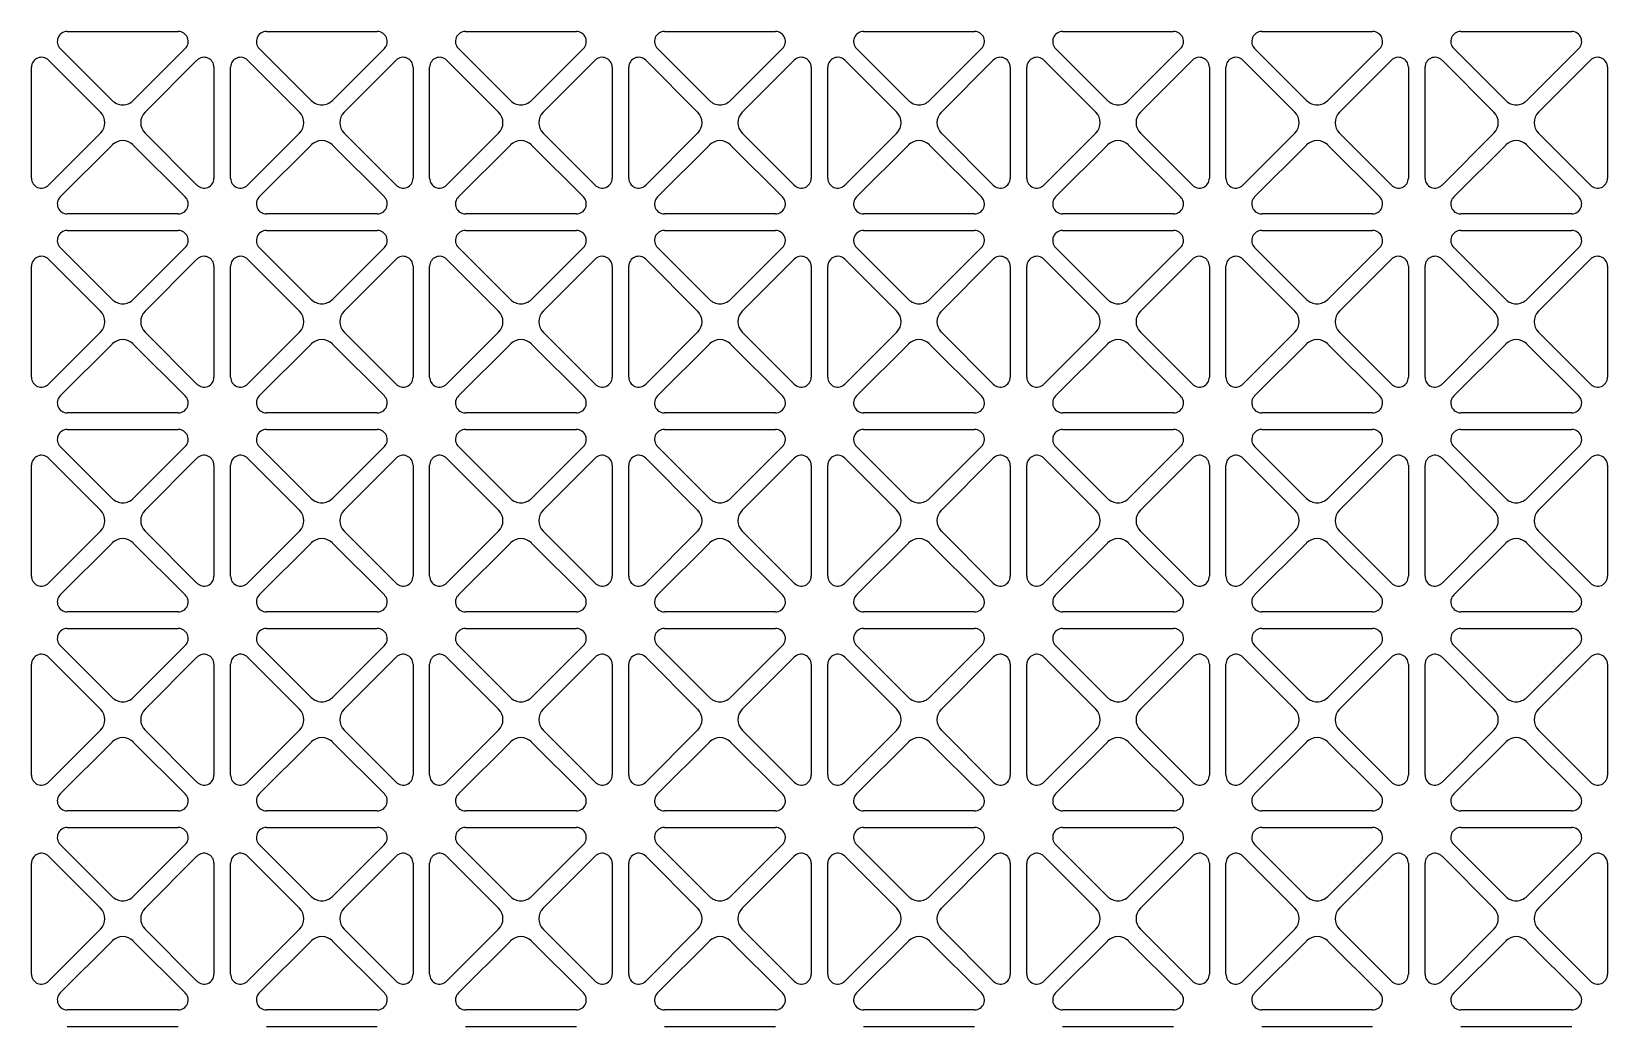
# Model space of a CAD drawing. Extents: x 59521 to 184406, y -1257 to 56672.
# Drawn here: x 69274.7 to 69464.7, y 19860.2 to 19980.2 of the extents above; entities that cross this region are included whole.
import ezdxf

# ---------------------------------------------------------------- set-up
doc = ezdxf.new("R2010")
doc.units = 0
doc.header["$MEASUREMENT"] = 0
doc.layers.get('0').update_dxf_attribs({"linetype": 'CONTINUOUS'})
doc.layers.add('WANGKONG_0', color=7, linetype='CONTINUOUS')

# ---------------------------------------------------------------- blocks, each defined once
blk = doc.blocks.new('ju77')
at = {"layer": 'WANGKONG_0', "color": 87, "linetype": 'Continuous'}
for p, q in [((-218.73, 251), (-205.35, 251)), ((-194.73, 251), (-181.35, 251)), ((-170.73, 251), (-157.35, 251)), ((-146.73, 251), (-133.35, 251)), ((-122.73, 251), (-109.35, 251)), ((-98.73, 251), (-85.35, 251)), ((-74.73, 251), (-61.35, 251)), ((-50.73, 251), (-37.35, 251)), ((-213.31, 242.69), (-219.58, 248.95)), ((-204.5, 248.95), (-210.77, 242.69)), ((-189.31, 242.69), (-195.58, 248.95)), ((-180.5, 248.95), (-186.77, 242.69)), ((-165.31, 242.69), (-171.58, 248.95)), ((-156.5, 248.95), (-162.77, 242.69)), ((-141.31, 242.69), (-147.58, 248.95)), ((-132.5, 248.95), (-138.77, 242.69)), ((-117.31, 242.69), (-123.58, 248.95)), ((-108.5, 248.95), (-114.77, 242.69)), ((-93.31, 242.69), (-99.58, 248.95)), ((-84.5, 248.95), (-90.77, 242.69)), ((-69.31, 242.69), (-75.58, 248.95)), ((-60.5, 248.95), (-66.77, 242.69)), ((-45.31, 242.69), (-51.58, 248.95)), ((-36.5, 248.95), (-42.77, 242.69)), ((-220.99, 247.54), (-214.73, 241.27)), ((-209.35, 241.27), (-203.09, 247.54)), ((-196.99, 247.54), (-190.73, 241.27)), ((-185.35, 241.27), (-179.09, 247.54)), ((-172.99, 247.54), (-166.73, 241.27)), ((-161.35, 241.27), (-155.09, 247.54)), ((-148.99, 247.54), (-142.73, 241.27)), ((-137.35, 241.27), (-131.09, 247.54)), ((-124.99, 247.54), (-118.73, 241.27)), ((-113.35, 241.27), (-107.09, 247.54)), ((-100.99, 247.54), (-94.73, 241.27)), ((-89.35, 241.27), (-83.09, 247.54)), ((-76.99, 247.54), (-70.73, 241.27)), ((-65.35, 241.27), (-59.09, 247.54)), ((-52.99, 247.54), (-46.73, 241.27)), ((-41.35, 241.27), (-35.09, 247.54)), ((-223.04, 233.31), (-223.04, 246.69)), ((-201.04, 246.69), (-201.04, 233.31)), ((-199.04, 233.31), (-199.04, 246.69)), ((-177.04, 246.69), (-177.04, 233.31)), ((-175.04, 233.31), (-175.04, 246.69)), ((-153.04, 246.69), (-153.04, 233.31)), ((-151.04, 233.31), (-151.04, 246.69)), ((-129.04, 246.69), (-129.04, 233.31)), ((-127.04, 233.31), (-127.04, 246.69)), ((-105.04, 246.69), (-105.04, 233.31)), ((-103.04, 233.31), (-103.04, 246.69)), ((-81.04, 246.69), (-81.04, 233.31)), ((-79.04, 233.31), (-79.04, 246.69)), ((-57.04, 246.69), (-57.04, 233.31)), ((-55.04, 233.31), (-55.04, 246.69)), ((-33.04, 246.69), (-33.04, 233.31)), ((-214.73, 238.73), (-220.99, 232.46)), ((-203.09, 232.46), (-209.35, 238.73)), ((-190.73, 238.73), (-196.99, 232.46)), ((-179.09, 232.46), (-185.35, 238.73)), ((-166.73, 238.73), (-172.99, 232.46)), ((-155.09, 232.46), (-161.35, 238.73)), ((-142.73, 238.73), (-148.99, 232.46)), ((-131.09, 232.46), (-137.35, 238.73)), ((-118.73, 238.73), (-124.99, 232.46)), ((-107.09, 232.46), (-113.35, 238.73)), ((-94.73, 238.73), (-100.99, 232.46)), ((-83.09, 232.46), (-89.35, 238.73)), ((-70.73, 238.73), (-76.99, 232.46)), ((-59.09, 232.46), (-65.35, 238.73)), ((-46.73, 238.73), (-52.99, 232.46)), ((-35.09, 232.46), (-41.35, 238.73)), ((-219.58, 231.05), (-213.31, 237.31)), ((-210.77, 237.31), (-204.5, 231.05)), ((-195.58, 231.05), (-189.31, 237.31)), ((-186.77, 237.31), (-180.5, 231.05)), ((-171.58, 231.05), (-165.31, 237.31)), ((-162.77, 237.31), (-156.5, 231.05)), ((-147.58, 231.05), (-141.31, 237.31)), ((-138.77, 237.31), (-132.5, 231.05)), ((-123.58, 231.05), (-117.31, 237.31)), ((-114.77, 237.31), (-108.5, 231.05)), ((-99.58, 231.05), (-93.31, 237.31)), ((-90.77, 237.31), (-84.5, 231.05)), ((-75.58, 231.05), (-69.31, 237.31)), ((-66.77, 237.31), (-60.5, 231.05)), ((-51.58, 231.05), (-45.31, 237.31)), ((-42.77, 237.31), (-36.5, 231.05)), ((-205.35, 229), (-218.73, 229)), ((-181.35, 229), (-194.73, 229)), ((-157.35, 229), (-170.73, 229)), ((-133.35, 229), (-146.73, 229)), ((-109.35, 229), (-122.73, 229)), ((-85.35, 229), (-98.73, 229)), ((-61.35, 229), (-74.73, 229)), ((-37.35, 229), (-50.73, 229)), ((-218.73, 227), (-205.35, 227)), ((-194.73, 227), (-181.35, 227)), ((-170.73, 227), (-157.35, 227)), ((-146.73, 227), (-133.35, 227)), ((-122.73, 227), (-109.35, 227)), ((-98.73, 227), (-85.35, 227)), ((-74.73, 227), (-61.35, 227)), ((-50.73, 227), (-37.35, 227)), ((-213.31, 218.69), (-219.58, 224.95)), ((-204.5, 224.95), (-210.77, 218.69)), ((-189.31, 218.69), (-195.58, 224.95)), ((-180.5, 224.95), (-186.77, 218.69)), ((-165.31, 218.69), (-171.58, 224.95)), ((-156.5, 224.95), (-162.77, 218.69)), ((-141.31, 218.69), (-147.58, 224.95)), ((-132.5, 224.95), (-138.77, 218.69)), ((-117.31, 218.69), (-123.58, 224.95)), ((-108.5, 224.95), (-114.77, 218.69)), ((-93.31, 218.69), (-99.58, 224.95)), ((-84.5, 224.95), (-90.77, 218.69)), ((-69.31, 218.69), (-75.58, 224.95)), ((-60.5, 224.95), (-66.77, 218.69)), ((-45.31, 218.69), (-51.58, 224.95)), ((-36.5, 224.95), (-42.77, 218.69)), ((-223.04, 209.31), (-223.04, 222.69)), ((-220.99, 223.54), (-214.73, 217.27)), ((-209.35, 217.27), (-203.09, 223.54)), ((-201.04, 222.69), (-201.04, 209.31)), ((-199.04, 209.31), (-199.04, 222.69)), ((-196.99, 223.54), (-190.73, 217.27)), ((-185.35, 217.27), (-179.09, 223.54)), ((-177.04, 222.69), (-177.04, 209.31)), ((-175.04, 209.31), (-175.04, 222.69)), ((-172.99, 223.54), (-166.73, 217.27)), ((-161.35, 217.27), (-155.09, 223.54)), ((-153.04, 222.69), (-153.04, 209.31)), ((-151.04, 209.31), (-151.04, 222.69)), ((-148.99, 223.54), (-142.73, 217.27)), ((-137.35, 217.27), (-131.09, 223.54)), ((-129.04, 222.69), (-129.04, 209.31)), ((-127.04, 209.31), (-127.04, 222.69)), ((-124.99, 223.54), (-118.73, 217.27)), ((-113.35, 217.27), (-107.09, 223.54)), ((-105.04, 222.69), (-105.04, 209.31)), ((-103.04, 209.31), (-103.04, 222.69)), ((-100.99, 223.54), (-94.73, 217.27)), ((-89.35, 217.27), (-83.09, 223.54)), ((-81.04, 222.69), (-81.04, 209.31)), ((-79.04, 209.31), (-79.04, 222.69)), ((-76.99, 223.54), (-70.73, 217.27)), ((-65.35, 217.27), (-59.09, 223.54)), ((-57.04, 222.69), (-57.04, 209.31)), ((-55.04, 209.31), (-55.04, 222.69)), ((-52.99, 223.54), (-46.73, 217.27)), ((-41.35, 217.27), (-35.09, 223.54)), ((-33.04, 222.69), (-33.04, 209.31)), ((-214.73, 214.73), (-220.99, 208.46)), ((-203.09, 208.46), (-209.35, 214.73)), ((-190.73, 214.73), (-196.99, 208.46)), ((-179.09, 208.46), (-185.35, 214.73)), ((-166.73, 214.73), (-172.99, 208.46)), ((-155.09, 208.46), (-161.35, 214.73)), ((-142.73, 214.73), (-148.99, 208.46)), ((-131.09, 208.46), (-137.35, 214.73)), ((-118.73, 214.73), (-124.99, 208.46)), ((-107.09, 208.46), (-113.35, 214.73)), ((-94.73, 214.73), (-100.99, 208.46)), ((-83.09, 208.46), (-89.35, 214.73)), ((-70.73, 214.73), (-76.99, 208.46)), ((-59.09, 208.46), (-65.35, 214.73)), ((-46.73, 214.73), (-52.99, 208.46)), ((-35.09, 208.46), (-41.35, 214.73)), ((-219.58, 207.05), (-213.31, 213.31)), ((-210.77, 213.31), (-204.5, 207.05)), ((-195.58, 207.05), (-189.31, 213.31)), ((-186.77, 213.31), (-180.5, 207.05)), ((-171.58, 207.05), (-165.31, 213.31)), ((-162.77, 213.31), (-156.5, 207.05)), ((-147.58, 207.05), (-141.31, 213.31)), ((-138.77, 213.31), (-132.5, 207.05)), ((-123.58, 207.05), (-117.31, 213.31)), ((-114.77, 213.31), (-108.5, 207.05)), ((-99.58, 207.05), (-93.31, 213.31)), ((-90.77, 213.31), (-84.5, 207.05)), ((-75.58, 207.05), (-69.31, 213.31)), ((-66.77, 213.31), (-60.5, 207.05)), ((-51.58, 207.05), (-45.31, 213.31)), ((-42.77, 213.31), (-36.5, 207.05)), ((-205.35, 205), (-218.73, 205)), ((-181.35, 205), (-194.73, 205)), ((-157.35, 205), (-170.73, 205)), ((-133.35, 205), (-146.73, 205)), ((-109.35, 205), (-122.73, 205)), ((-85.35, 205), (-98.73, 205)), ((-61.35, 205), (-74.73, 205)), ((-37.35, 205), (-50.73, 205)), ((-218.73, 203), (-205.35, 203)), ((-194.73, 203), (-181.35, 203)), ((-170.73, 203), (-157.35, 203)), ((-146.73, 203), (-133.35, 203)), ((-122.73, 203), (-109.35, 203)), ((-98.73, 203), (-85.35, 203)), ((-74.73, 203), (-61.35, 203)), ((-50.73, 203), (-37.35, 203)), ((-220.99, 199.54), (-214.73, 193.27)), ((-213.31, 194.69), (-219.58, 200.95)), ((-204.5, 200.95), (-210.77, 194.69)), ((-209.35, 193.27), (-203.09, 199.54)), ((-196.99, 199.54), (-190.73, 193.27)), ((-189.31, 194.69), (-195.58, 200.95)), ((-180.5, 200.95), (-186.77, 194.69)), ((-185.35, 193.27), (-179.09, 199.54)), ((-172.99, 199.54), (-166.73, 193.27)), ((-165.31, 194.69), (-171.58, 200.95)), ((-156.5, 200.95), (-162.77, 194.69)), ((-161.35, 193.27), (-155.09, 199.54)), ((-148.99, 199.54), (-142.73, 193.27)), ((-141.31, 194.69), (-147.58, 200.95)), ((-132.5, 200.95), (-138.77, 194.69)), ((-137.35, 193.27), (-131.09, 199.54)), ((-124.99, 199.54), (-118.73, 193.27)), ((-117.31, 194.69), (-123.58, 200.95)), ((-108.5, 200.95), (-114.77, 194.69)), ((-113.35, 193.27), (-107.09, 199.54)), ((-100.99, 199.54), (-94.73, 193.27)), ((-93.31, 194.69), (-99.58, 200.95)), ((-84.5, 200.95), (-90.77, 194.69)), ((-89.35, 193.27), (-83.09, 199.54)), ((-76.99, 199.54), (-70.73, 193.27)), ((-69.31, 194.69), (-75.58, 200.95)), ((-60.5, 200.95), (-66.77, 194.69)), ((-65.35, 193.27), (-59.09, 199.54)), ((-52.99, 199.54), (-46.73, 193.27)), ((-45.31, 194.69), (-51.58, 200.95)), ((-36.5, 200.95), (-42.77, 194.69)), ((-41.35, 193.27), (-35.09, 199.54)), ((-223.04, 185.31), (-223.04, 198.69)), ((-201.04, 198.69), (-201.04, 185.31)), ((-199.04, 185.31), (-199.04, 198.69)), ((-177.04, 198.69), (-177.04, 185.31)), ((-175.04, 185.31), (-175.04, 198.69)), ((-153.04, 198.69), (-153.04, 185.31)), ((-151.04, 185.31), (-151.04, 198.69)), ((-129.04, 198.69), (-129.04, 185.31)), ((-127.04, 185.31), (-127.04, 198.69)), ((-105.04, 198.69), (-105.04, 185.31)), ((-103.04, 185.31), (-103.04, 198.69)), ((-81.04, 198.69), (-81.04, 185.31)), ((-79.04, 185.31), (-79.04, 198.69)), ((-57.04, 198.69), (-57.04, 185.31)), ((-55.04, 185.31), (-55.04, 198.69)), ((-33.04, 198.69), (-33.04, 185.31)), ((-214.73, 190.73), (-220.99, 184.46)), ((-203.09, 184.46), (-209.35, 190.73)), ((-190.73, 190.73), (-196.99, 184.46)), ((-179.09, 184.46), (-185.35, 190.73)), ((-166.73, 190.73), (-172.99, 184.46)), ((-155.09, 184.46), (-161.35, 190.73)), ((-142.73, 190.73), (-148.99, 184.46)), ((-131.09, 184.46), (-137.35, 190.73)), ((-118.73, 190.73), (-124.99, 184.46)), ((-107.09, 184.46), (-113.35, 190.73)), ((-94.73, 190.73), (-100.99, 184.46)), ((-83.09, 184.46), (-89.35, 190.73)), ((-70.73, 190.73), (-76.99, 184.46)), ((-59.09, 184.46), (-65.35, 190.73)), ((-46.73, 190.73), (-52.99, 184.46)), ((-35.09, 184.46), (-41.35, 190.73)), ((-219.58, 183.05), (-213.31, 189.31)), ((-210.77, 189.31), (-204.5, 183.05)), ((-195.58, 183.05), (-189.31, 189.31)), ((-186.77, 189.31), (-180.5, 183.05)), ((-171.58, 183.05), (-165.31, 189.31)), ((-162.77, 189.31), (-156.5, 183.05)), ((-147.58, 183.05), (-141.31, 189.31)), ((-138.77, 189.31), (-132.5, 183.05)), ((-123.58, 183.05), (-117.31, 189.31)), ((-114.77, 189.31), (-108.5, 183.05)), ((-99.58, 183.05), (-93.31, 189.31)), ((-90.77, 189.31), (-84.5, 183.05)), ((-75.58, 183.05), (-69.31, 189.31)), ((-66.77, 189.31), (-60.5, 183.05)), ((-51.58, 183.05), (-45.31, 189.31)), ((-42.77, 189.31), (-36.5, 183.05)), ((-205.35, 181), (-218.73, 181)), ((-181.35, 181), (-194.73, 181)), ((-157.35, 181), (-170.73, 181)), ((-133.35, 181), (-146.73, 181)), ((-109.35, 181), (-122.73, 181)), ((-85.35, 181), (-98.73, 181)), ((-61.35, 181), (-74.73, 181)), ((-37.35, 181), (-50.73, 181)), ((-218.73, 179), (-205.35, 179)), ((-194.73, 179), (-181.35, 179)), ((-170.73, 179), (-157.35, 179)), ((-146.73, 179), (-133.35, 179)), ((-122.73, 179), (-109.35, 179)), ((-98.73, 179), (-85.35, 179)), ((-74.73, 179), (-61.35, 179)), ((-50.73, 179), (-37.35, 179)), ((-213.31, 170.69), (-219.58, 176.95)), ((-204.5, 176.95), (-210.77, 170.69)), ((-189.31, 170.69), (-195.58, 176.95)), ((-180.5, 176.95), (-186.77, 170.69)), ((-165.31, 170.69), (-171.58, 176.95)), ((-156.5, 176.95), (-162.77, 170.69)), ((-141.31, 170.69), (-147.58, 176.95)), ((-132.5, 176.95), (-138.77, 170.69)), ((-117.31, 170.69), (-123.58, 176.95)), ((-108.5, 176.95), (-114.77, 170.69)), ((-93.31, 170.69), (-99.58, 176.95)), ((-84.5, 176.95), (-90.77, 170.69)), ((-69.31, 170.69), (-75.58, 176.95)), ((-60.5, 176.95), (-66.77, 170.69)), ((-45.31, 170.69), (-51.58, 176.95)), ((-36.5, 176.95), (-42.77, 170.69)), ((-220.99, 175.54), (-214.73, 169.27)), ((-209.35, 169.27), (-203.09, 175.54)), ((-196.99, 175.54), (-190.73, 169.27)), ((-185.35, 169.27), (-179.09, 175.54)), ((-172.99, 175.54), (-166.73, 169.27)), ((-161.35, 169.27), (-155.09, 175.54)), ((-148.99, 175.54), (-142.73, 169.27)), ((-137.35, 169.27), (-131.09, 175.54)), ((-124.99, 175.54), (-118.73, 169.27)), ((-113.35, 169.27), (-107.09, 175.54)), ((-100.99, 175.54), (-94.73, 169.27)), ((-89.35, 169.27), (-83.09, 175.54)), ((-76.99, 175.54), (-70.73, 169.27)), ((-65.35, 169.27), (-59.09, 175.54)), ((-52.99, 175.54), (-46.73, 169.27)), ((-41.35, 169.27), (-35.09, 175.54)), ((-223.04, 161.31), (-223.04, 174.69)), ((-201.04, 174.69), (-201.04, 161.31)), ((-199.04, 161.31), (-199.04, 174.69)), ((-177.04, 174.69), (-177.04, 161.31)), ((-175.04, 161.31), (-175.04, 174.69)), ((-153.04, 174.69), (-153.04, 161.31)), ((-151.04, 161.31), (-151.04, 174.69)), ((-129.04, 174.69), (-129.04, 161.31)), ((-127.04, 161.31), (-127.04, 174.69)), ((-105.04, 174.69), (-105.04, 161.31)), ((-103.04, 161.31), (-103.04, 174.69)), ((-81.04, 174.69), (-81.04, 161.31)), ((-79.04, 161.31), (-79.04, 174.69)), ((-57.04, 174.69), (-57.04, 161.31)), ((-55.04, 161.31), (-55.04, 174.69)), ((-33.04, 174.69), (-33.04, 161.31)), ((-214.73, 166.73), (-220.99, 160.46)), ((-219.58, 159.05), (-213.31, 165.31)), ((-210.77, 165.31), (-204.5, 159.05)), ((-203.09, 160.46), (-209.35, 166.73)), ((-190.73, 166.73), (-196.99, 160.46)), ((-195.58, 159.05), (-189.31, 165.31)), ((-186.77, 165.31), (-180.5, 159.05)), ((-179.09, 160.46), (-185.35, 166.73)), ((-166.73, 166.73), (-172.99, 160.46)), ((-171.58, 159.05), (-165.31, 165.31)), ((-162.77, 165.31), (-156.5, 159.05)), ((-155.09, 160.46), (-161.35, 166.73)), ((-142.73, 166.73), (-148.99, 160.46)), ((-147.58, 159.05), (-141.31, 165.31)), ((-138.77, 165.31), (-132.5, 159.05)), ((-131.09, 160.46), (-137.35, 166.73)), ((-118.73, 166.73), (-124.99, 160.46)), ((-123.58, 159.05), (-117.31, 165.31)), ((-114.77, 165.31), (-108.5, 159.05)), ((-107.09, 160.46), (-113.35, 166.73)), ((-94.73, 166.73), (-100.99, 160.46)), ((-99.58, 159.05), (-93.31, 165.31)), ((-90.77, 165.31), (-84.5, 159.05)), ((-83.09, 160.46), (-89.35, 166.73)), ((-70.73, 166.73), (-76.99, 160.46)), ((-75.58, 159.05), (-69.31, 165.31)), ((-66.77, 165.31), (-60.5, 159.05)), ((-59.09, 160.46), (-65.35, 166.73)), ((-46.73, 166.73), (-52.99, 160.46)), ((-51.58, 159.05), (-45.31, 165.31)), ((-42.77, 165.31), (-36.5, 159.05)), ((-35.09, 160.46), (-41.35, 166.73)), ((-205.35, 157), (-218.73, 157)), ((-181.35, 157), (-194.73, 157)), ((-157.35, 157), (-170.73, 157)), ((-133.35, 157), (-146.73, 157)), ((-109.35, 157), (-122.73, 157)), ((-85.35, 157), (-98.73, 157)), ((-61.35, 157), (-74.73, 157)), ((-37.35, 157), (-50.73, 157)), ((-218.73, 155), (-205.35, 155)), ((-194.73, 155), (-181.35, 155)), ((-170.73, 155), (-157.35, 155)), ((-146.73, 155), (-133.35, 155)), ((-122.73, 155), (-109.35, 155)), ((-98.73, 155), (-85.35, 155)), ((-74.73, 155), (-61.35, 155)), ((-50.73, 155), (-37.35, 155)), ((-213.31, 146.69), (-219.58, 152.95)), ((-204.5, 152.95), (-210.77, 146.69)), ((-189.31, 146.69), (-195.58, 152.95)), ((-180.5, 152.95), (-186.77, 146.69)), ((-165.31, 146.69), (-171.58, 152.95)), ((-156.5, 152.95), (-162.77, 146.69)), ((-141.31, 146.69), (-147.58, 152.95)), ((-132.5, 152.95), (-138.77, 146.69)), ((-117.31, 146.69), (-123.58, 152.95)), ((-108.5, 152.95), (-114.77, 146.69)), ((-93.31, 146.69), (-99.58, 152.95)), ((-84.5, 152.95), (-90.77, 146.69)), ((-69.31, 146.69), (-75.58, 152.95)), ((-60.5, 152.95), (-66.77, 146.69)), ((-45.31, 146.69), (-51.58, 152.95)), ((-36.5, 152.95), (-42.77, 146.69)), ((-223.04, 137.31), (-223.04, 150.69)), ((-220.99, 151.54), (-214.73, 145.27)), ((-209.35, 145.27), (-203.09, 151.54)), ((-201.04, 150.69), (-201.04, 137.31)), ((-199.04, 137.31), (-199.04, 150.69)), ((-196.99, 151.54), (-190.73, 145.27)), ((-185.35, 145.27), (-179.09, 151.54)), ((-177.04, 150.69), (-177.04, 137.31)), ((-175.04, 137.31), (-175.04, 150.69)), ((-172.99, 151.54), (-166.73, 145.27)), ((-161.35, 145.27), (-155.09, 151.54)), ((-153.04, 150.69), (-153.04, 137.31)), ((-151.04, 137.31), (-151.04, 150.69)), ((-148.99, 151.54), (-142.73, 145.27)), ((-137.35, 145.27), (-131.09, 151.54)), ((-129.04, 150.69), (-129.04, 137.31)), ((-127.04, 137.31), (-127.04, 150.69)), ((-124.99, 151.54), (-118.73, 145.27)), ((-113.35, 145.27), (-107.09, 151.54)), ((-105.04, 150.69), (-105.04, 137.31)), ((-103.04, 137.31), (-103.04, 150.69)), ((-100.99, 151.54), (-94.73, 145.27)), ((-89.35, 145.27), (-83.09, 151.54)), ((-81.04, 150.69), (-81.04, 137.31)), ((-79.04, 137.31), (-79.04, 150.69)), ((-76.99, 151.54), (-70.73, 145.27)), ((-65.35, 145.27), (-59.09, 151.54)), ((-57.04, 150.69), (-57.04, 137.31)), ((-55.04, 137.31), (-55.04, 150.69)), ((-52.99, 151.54), (-46.73, 145.27)), ((-41.35, 145.27), (-35.09, 151.54)), ((-33.04, 150.69), (-33.04, 137.31)), ((-214.73, 142.73), (-220.99, 136.46)), ((-203.09, 136.46), (-209.35, 142.73)), ((-190.73, 142.73), (-196.99, 136.46)), ((-179.09, 136.46), (-185.35, 142.73)), ((-166.73, 142.73), (-172.99, 136.46)), ((-155.09, 136.46), (-161.35, 142.73)), ((-142.73, 142.73), (-148.99, 136.46)), ((-131.09, 136.46), (-137.35, 142.73)), ((-118.73, 142.73), (-124.99, 136.46)), ((-107.09, 136.46), (-113.35, 142.73)), ((-94.73, 142.73), (-100.99, 136.46)), ((-83.09, 136.46), (-89.35, 142.73)), ((-70.73, 142.73), (-76.99, 136.46)), ((-59.09, 136.46), (-65.35, 142.73)), ((-46.73, 142.73), (-52.99, 136.46)), ((-35.09, 136.46), (-41.35, 142.73)), ((-219.58, 135.05), (-213.31, 141.31)), ((-210.77, 141.31), (-204.5, 135.05)), ((-195.58, 135.05), (-189.31, 141.31)), ((-186.77, 141.31), (-180.5, 135.05)), ((-171.58, 135.05), (-165.31, 141.31)), ((-162.77, 141.31), (-156.5, 135.05)), ((-147.58, 135.05), (-141.31, 141.31)), ((-138.77, 141.31), (-132.5, 135.05)), ((-123.58, 135.05), (-117.31, 141.31)), ((-114.77, 141.31), (-108.5, 135.05)), ((-99.58, 135.05), (-93.31, 141.31)), ((-90.77, 141.31), (-84.5, 135.05)), ((-75.58, 135.05), (-69.31, 141.31)), ((-66.77, 141.31), (-60.5, 135.05)), ((-51.58, 135.05), (-45.31, 141.31)), ((-42.77, 141.31), (-36.5, 135.05)), ((-205.35, 133), (-218.73, 133)), ((-181.35, 133), (-194.73, 133)), ((-157.35, 133), (-170.73, 133)), ((-133.35, 133), (-146.73, 133)), ((-109.35, 133), (-122.73, 133)), ((-85.35, 133), (-98.73, 133)), ((-61.35, 133), (-74.73, 133)), ((-37.35, 133), (-50.73, 133)), ((-218.73, 131), (-205.35, 131)), ((-194.73, 131), (-181.35, 131)), ((-170.73, 131), (-157.35, 131)), ((-146.73, 131), (-133.35, 131)), ((-122.73, 131), (-109.35, 131)), ((-98.73, 131), (-85.35, 131)), ((-74.73, 131), (-61.35, 131)), ((-50.73, 131), (-37.35, 131))]:
    blk.add_line(p, q, dxfattribs=at)
for centre, radius, start, end in [((-218.73, 249.8), 1.2, 90, 225), ((-205.35, 249.8), 1.2, 315, 90), ((-194.73, 249.8), 1.2, 90, 225), ((-181.35, 249.8), 1.2, 315, 90), ((-170.73, 249.8), 1.2, 90, 225), ((-157.35, 249.8), 1.2, 315, 90), ((-146.73, 249.8), 1.2, 90, 225), ((-133.35, 249.8), 1.2, 315, 90), ((-122.73, 249.8), 1.2, 90, 225), ((-109.35, 249.8), 1.2, 315, 90), ((-98.73, 249.8), 1.2, 90, 225), ((-85.35, 249.8), 1.2, 315, 90), ((-74.73, 249.8), 1.2, 90, 225), ((-61.35, 249.8), 1.2, 315, 90), ((-50.73, 249.8), 1.2, 90, 225), ((-37.35, 249.8), 1.2, 315, 90), ((-221.84, 246.69), 1.2, 45, 180), ((-202.24, 246.69), 1.2, 0, 135), ((-197.84, 246.69), 1.2, 45, 180), ((-178.24, 246.69), 1.2, 0, 135), ((-173.84, 246.69), 1.2, 45, 180), ((-154.24, 246.69), 1.2, 0, 135), ((-149.84, 246.69), 1.2, 45, 180), ((-130.24, 246.69), 1.2, 0, 135), ((-125.84, 246.69), 1.2, 45, 180), ((-106.24, 246.69), 1.2, 0, 135), ((-101.84, 246.69), 1.2, 45, 180), ((-82.24, 246.69), 1.2, 0, 135), ((-77.84, 246.69), 1.2, 45, 180), ((-58.24, 246.69), 1.2, 0, 135), ((-53.84, 246.69), 1.2, 45, 180), ((-34.24, 246.69), 1.2, 0, 135), ((-212.04, 243.96), 1.8, 225, 315), ((-188.04, 243.96), 1.8, 225, 315), ((-164.04, 243.96), 1.8, 225, 315), ((-140.04, 243.96), 1.8, 225, 315), ((-116.04, 243.96), 1.8, 225, 315), ((-92.04, 243.96), 1.8, 225, 315), ((-68.04, 243.96), 1.8, 225, 315), ((-44.04, 243.96), 1.8, 225, 315), ((-216, 240), 1.8, 315, 45), ((-208.08, 240), 1.8, 135, 225), ((-192, 240), 1.8, 315, 45), ((-184.08, 240), 1.8, 135, 225), ((-168, 240), 1.8, 315, 45), ((-160.08, 240), 1.8, 135, 225), ((-144, 240), 1.8, 315, 45), ((-136.08, 240), 1.8, 135, 225), ((-120, 240), 1.8, 315, 45), ((-112.08, 240), 1.8, 135, 225), ((-96, 240), 1.8, 315, 45), ((-88.08, 240), 1.8, 135, 225), ((-72, 240), 1.8, 315, 45), ((-64.08, 240), 1.8, 135, 225), ((-48, 240), 1.8, 315, 45), ((-40.08, 240), 1.8, 135, 225), ((-212.04, 236.04), 1.8, 45, 135), ((-188.04, 236.04), 1.8, 45, 135), ((-164.04, 236.04), 1.8, 45, 135), ((-140.04, 236.04), 1.8, 45, 135), ((-116.04, 236.04), 1.8, 45, 135), ((-92.04, 236.04), 1.8, 45, 135), ((-68.04, 236.04), 1.8, 45, 135), ((-44.04, 236.04), 1.8, 45, 135), ((-221.84, 233.31), 1.2, 180, 315), ((-202.24, 233.31), 1.2, 225, 0), ((-197.84, 233.31), 1.2, 180, 315), ((-178.24, 233.31), 1.2, 225, 0), ((-173.84, 233.31), 1.2, 180, 315), ((-154.24, 233.31), 1.2, 225, 0), ((-149.84, 233.31), 1.2, 180, 315), ((-130.24, 233.31), 1.2, 225, 0), ((-125.84, 233.31), 1.2, 180, 315), ((-106.24, 233.31), 1.2, 225, 0), ((-101.84, 233.31), 1.2, 180, 315), ((-82.24, 233.31), 1.2, 225, 0), ((-77.84, 233.31), 1.2, 180, 315), ((-58.24, 233.31), 1.2, 225, 0), ((-53.84, 233.31), 1.2, 180, 315), ((-34.24, 233.31), 1.2, 225, 0), ((-218.73, 230.2), 1.2, 135, 270), ((-205.35, 230.2), 1.2, 270, 45), ((-194.73, 230.2), 1.2, 135, 270), ((-181.35, 230.2), 1.2, 270, 45), ((-170.73, 230.2), 1.2, 135, 270), ((-157.35, 230.2), 1.2, 270, 45), ((-146.73, 230.2), 1.2, 135, 270), ((-133.35, 230.2), 1.2, 270, 45), ((-122.73, 230.2), 1.2, 135, 270), ((-109.35, 230.2), 1.2, 270, 45), ((-98.73, 230.2), 1.2, 135, 270), ((-85.35, 230.2), 1.2, 270, 45), ((-74.73, 230.2), 1.2, 135, 270), ((-61.35, 230.2), 1.2, 270, 45), ((-50.73, 230.2), 1.2, 135, 270), ((-37.35, 230.2), 1.2, 270, 45), ((-218.73, 225.8), 1.2, 90, 225), ((-205.35, 225.8), 1.2, 315, 90), ((-194.73, 225.8), 1.2, 90, 225), ((-181.35, 225.8), 1.2, 315, 90), ((-170.73, 225.8), 1.2, 90, 225), ((-157.35, 225.8), 1.2, 315, 90), ((-146.73, 225.8), 1.2, 90, 225), ((-133.35, 225.8), 1.2, 315, 90), ((-122.73, 225.8), 1.2, 90, 225), ((-109.35, 225.8), 1.2, 315, 90), ((-98.73, 225.8), 1.2, 90, 225), ((-85.35, 225.8), 1.2, 315, 90), ((-74.73, 225.8), 1.2, 90, 225), ((-61.35, 225.8), 1.2, 315, 90), ((-50.73, 225.8), 1.2, 90, 225), ((-37.35, 225.8), 1.2, 315, 90), ((-221.84, 222.69), 1.2, 45, 180), ((-202.24, 222.69), 1.2, 0, 135), ((-197.84, 222.69), 1.2, 45, 180), ((-178.24, 222.69), 1.2, 0, 135), ((-173.84, 222.69), 1.2, 45, 180), ((-154.24, 222.69), 1.2, 0, 135), ((-149.84, 222.69), 1.2, 45, 180), ((-130.24, 222.69), 1.2, 0, 135), ((-125.84, 222.69), 1.2, 45, 180), ((-106.24, 222.69), 1.2, 0, 135), ((-101.84, 222.69), 1.2, 45, 180), ((-82.24, 222.69), 1.2, 0, 135), ((-77.84, 222.69), 1.2, 45, 180), ((-58.24, 222.69), 1.2, 0, 135), ((-53.84, 222.69), 1.2, 45, 180), ((-34.24, 222.69), 1.2, 0, 135), ((-212.04, 219.96), 1.8, 225, 315), ((-188.04, 219.96), 1.8, 225, 315), ((-164.04, 219.96), 1.8, 225, 315), ((-140.04, 219.96), 1.8, 225, 315), ((-116.04, 219.96), 1.8, 225, 315), ((-92.04, 219.96), 1.8, 225, 315), ((-68.04, 219.96), 1.8, 225, 315), ((-44.04, 219.96), 1.8, 225, 315), ((-216, 216), 1.8, 315, 45), ((-208.08, 216), 1.8, 135, 225), ((-192, 216), 1.8, 315, 45), ((-184.08, 216), 1.8, 135, 225), ((-168, 216), 1.8, 315, 45), ((-160.08, 216), 1.8, 135, 225), ((-144, 216), 1.8, 315, 45), ((-136.08, 216), 1.8, 135, 225), ((-120, 216), 1.8, 315, 45), ((-112.08, 216), 1.8, 135, 225), ((-96, 216), 1.8, 315, 45), ((-88.08, 216), 1.8, 135, 225), ((-72, 216), 1.8, 315, 45), ((-64.08, 216), 1.8, 135, 225), ((-48, 216), 1.8, 315, 45), ((-40.08, 216), 1.8, 135, 225), ((-212.04, 212.04), 1.8, 45, 135), ((-188.04, 212.04), 1.8, 45, 135), ((-164.04, 212.04), 1.8, 45, 135), ((-140.04, 212.04), 1.8, 45, 135), ((-116.04, 212.04), 1.8, 45, 135), ((-92.04, 212.04), 1.8, 45, 135), ((-68.04, 212.04), 1.8, 45, 135), ((-44.04, 212.04), 1.8, 45, 135), ((-221.84, 209.31), 1.2, 180, 315), ((-202.24, 209.31), 1.2, 225, 0), ((-197.84, 209.31), 1.2, 180, 315), ((-178.24, 209.31), 1.2, 225, 0), ((-173.84, 209.31), 1.2, 180, 315), ((-154.24, 209.31), 1.2, 225, 0), ((-149.84, 209.31), 1.2, 180, 315), ((-130.24, 209.31), 1.2, 225, 0), ((-125.84, 209.31), 1.2, 180, 315), ((-106.24, 209.31), 1.2, 225, 0), ((-101.84, 209.31), 1.2, 180, 315), ((-82.24, 209.31), 1.2, 225, 0), ((-77.84, 209.31), 1.2, 180, 315), ((-58.24, 209.31), 1.2, 225, 0), ((-53.84, 209.31), 1.2, 180, 315), ((-34.24, 209.31), 1.2, 225, 0), ((-218.73, 206.2), 1.2, 135, 270), ((-205.35, 206.2), 1.2, 270, 45), ((-194.73, 206.2), 1.2, 135, 270), ((-181.35, 206.2), 1.2, 270, 45), ((-170.73, 206.2), 1.2, 135, 270), ((-157.35, 206.2), 1.2, 270, 45), ((-146.73, 206.2), 1.2, 135, 270), ((-133.35, 206.2), 1.2, 270, 45), ((-122.73, 206.2), 1.2, 135, 270), ((-109.35, 206.2), 1.2, 270, 45), ((-98.73, 206.2), 1.2, 135, 270), ((-85.35, 206.2), 1.2, 270, 45), ((-74.73, 206.2), 1.2, 135, 270), ((-61.35, 206.2), 1.2, 270, 45), ((-50.73, 206.2), 1.2, 135, 270), ((-37.35, 206.2), 1.2, 270, 45), ((-218.73, 201.8), 1.2, 90, 225), ((-205.35, 201.8), 1.2, 315, 90), ((-194.73, 201.8), 1.2, 90, 225), ((-181.35, 201.8), 1.2, 315, 90), ((-170.73, 201.8), 1.2, 90, 225), ((-157.35, 201.8), 1.2, 315, 90), ((-146.73, 201.8), 1.2, 90, 225), ((-133.35, 201.8), 1.2, 315, 90), ((-122.73, 201.8), 1.2, 90, 225), ((-109.35, 201.8), 1.2, 315, 90), ((-98.73, 201.8), 1.2, 90, 225), ((-85.35, 201.8), 1.2, 315, 90), ((-74.73, 201.8), 1.2, 90, 225), ((-61.35, 201.8), 1.2, 315, 90), ((-50.73, 201.8), 1.2, 90, 225), ((-37.35, 201.8), 1.2, 315, 90), ((-221.84, 198.69), 1.2, 45, 180), ((-202.24, 198.69), 1.2, 0, 135), ((-197.84, 198.69), 1.2, 45, 180), ((-178.24, 198.69), 1.2, 0, 135), ((-173.84, 198.69), 1.2, 45, 180), ((-154.24, 198.69), 1.2, 0, 135), ((-149.84, 198.69), 1.2, 45, 180), ((-130.24, 198.69), 1.2, 0, 135), ((-125.84, 198.69), 1.2, 45, 180), ((-106.24, 198.69), 1.2, 0, 135), ((-101.84, 198.69), 1.2, 45, 180), ((-82.24, 198.69), 1.2, 0, 135), ((-77.84, 198.69), 1.2, 45, 180), ((-58.24, 198.69), 1.2, 0, 135), ((-53.84, 198.69), 1.2, 45, 180), ((-34.24, 198.69), 1.2, 0, 135), ((-212.04, 195.96), 1.8, 225, 315), ((-188.04, 195.96), 1.8, 225, 315), ((-164.04, 195.96), 1.8, 225, 315), ((-140.04, 195.96), 1.8, 225, 315), ((-116.04, 195.96), 1.8, 225, 315), ((-92.04, 195.96), 1.8, 225, 315), ((-68.04, 195.96), 1.8, 225, 315), ((-44.04, 195.96), 1.8, 225, 315), ((-216, 192), 1.8, 315, 45), ((-208.08, 192), 1.8, 135, 225), ((-192, 192), 1.8, 315, 45), ((-184.08, 192), 1.8, 135, 225), ((-168, 192), 1.8, 315, 45), ((-160.08, 192), 1.8, 135, 225), ((-144, 192), 1.8, 315, 45), ((-136.08, 192), 1.8, 135, 225), ((-120, 192), 1.8, 315, 45), ((-112.08, 192), 1.8, 135, 225), ((-96, 192), 1.8, 315, 45), ((-88.08, 192), 1.8, 135, 225), ((-72, 192), 1.8, 315, 45), ((-64.08, 192), 1.8, 135, 225), ((-48, 192), 1.8, 315, 45), ((-40.08, 192), 1.8, 135, 225), ((-212.04, 188.04), 1.8, 45, 135), ((-188.04, 188.04), 1.8, 45, 135), ((-164.04, 188.04), 1.8, 45, 135), ((-140.04, 188.04), 1.8, 45, 135), ((-116.04, 188.04), 1.8, 45, 135), ((-92.04, 188.04), 1.8, 45, 135), ((-68.04, 188.04), 1.8, 45, 135), ((-44.04, 188.04), 1.8, 45, 135), ((-221.84, 185.31), 1.2, 180, 315), ((-202.24, 185.31), 1.2, 225, 0), ((-197.84, 185.31), 1.2, 180, 315), ((-178.24, 185.31), 1.2, 225, 0), ((-173.84, 185.31), 1.2, 180, 315), ((-154.24, 185.31), 1.2, 225, 0), ((-149.84, 185.31), 1.2, 180, 315), ((-130.24, 185.31), 1.2, 225, 0), ((-125.84, 185.31), 1.2, 180, 315), ((-106.24, 185.31), 1.2, 225, 0), ((-101.84, 185.31), 1.2, 180, 315), ((-82.24, 185.31), 1.2, 225, 0), ((-77.84, 185.31), 1.2, 180, 315), ((-58.24, 185.31), 1.2, 225, 0), ((-53.84, 185.31), 1.2, 180, 315), ((-34.24, 185.31), 1.2, 225, 0), ((-218.73, 182.2), 1.2, 135, 270), ((-205.35, 182.2), 1.2, 270, 45), ((-194.73, 182.2), 1.2, 135, 270), ((-181.35, 182.2), 1.2, 270, 45), ((-170.73, 182.2), 1.2, 135, 270), ((-157.35, 182.2), 1.2, 270, 45), ((-146.73, 182.2), 1.2, 135, 270), ((-133.35, 182.2), 1.2, 270, 45), ((-122.73, 182.2), 1.2, 135, 270), ((-109.35, 182.2), 1.2, 270, 45), ((-98.73, 182.2), 1.2, 135, 270), ((-85.35, 182.2), 1.2, 270, 45), ((-74.73, 182.2), 1.2, 135, 270), ((-61.35, 182.2), 1.2, 270, 45), ((-50.73, 182.2), 1.2, 135, 270), ((-37.35, 182.2), 1.2, 270, 45), ((-218.73, 177.8), 1.2, 90, 225), ((-205.35, 177.8), 1.2, 315, 90), ((-194.73, 177.8), 1.2, 90, 225), ((-181.35, 177.8), 1.2, 315, 90), ((-170.73, 177.8), 1.2, 90, 225), ((-157.35, 177.8), 1.2, 315, 90), ((-146.73, 177.8), 1.2, 90, 225), ((-133.35, 177.8), 1.2, 315, 90), ((-122.73, 177.8), 1.2, 90, 225), ((-109.35, 177.8), 1.2, 315, 90), ((-98.73, 177.8), 1.2, 90, 225), ((-85.35, 177.8), 1.2, 315, 90), ((-74.73, 177.8), 1.2, 90, 225), ((-61.35, 177.8), 1.2, 315, 90), ((-50.73, 177.8), 1.2, 90, 225), ((-37.35, 177.8), 1.2, 315, 90), ((-221.84, 174.69), 1.2, 45, 180), ((-202.24, 174.69), 1.2, 0, 135), ((-197.84, 174.69), 1.2, 45, 180), ((-178.24, 174.69), 1.2, 0, 135), ((-173.84, 174.69), 1.2, 45, 180), ((-154.24, 174.69), 1.2, 0, 135), ((-149.84, 174.69), 1.2, 45, 180), ((-130.24, 174.69), 1.2, 0, 135), ((-125.84, 174.69), 1.2, 45, 180), ((-106.24, 174.69), 1.2, 0, 135), ((-101.84, 174.69), 1.2, 45, 180), ((-82.24, 174.69), 1.2, 0, 135), ((-77.84, 174.69), 1.2, 45, 180), ((-58.24, 174.69), 1.2, 0, 135), ((-53.84, 174.69), 1.2, 45, 180), ((-34.24, 174.69), 1.2, 0, 135), ((-216, 168), 1.8, 315, 45), ((-212.04, 171.96), 1.8, 225, 315), ((-208.08, 168), 1.8, 135, 225), ((-192, 168), 1.8, 315, 45), ((-188.04, 171.96), 1.8, 225, 315), ((-184.08, 168), 1.8, 135, 225), ((-168, 168), 1.8, 315, 45), ((-164.04, 171.96), 1.8, 225, 315), ((-160.08, 168), 1.8, 135, 225), ((-144, 168), 1.8, 315, 45), ((-140.04, 171.96), 1.8, 225, 315), ((-136.08, 168), 1.8, 135, 225), ((-120, 168), 1.8, 315, 45), ((-116.04, 171.96), 1.8, 225, 315), ((-112.08, 168), 1.8, 135, 225), ((-96, 168), 1.8, 315, 45), ((-92.04, 171.96), 1.8, 225, 315), ((-88.08, 168), 1.8, 135, 225), ((-72, 168), 1.8, 315, 45), ((-68.04, 171.96), 1.8, 225, 315), ((-64.08, 168), 1.8, 135, 225), ((-48, 168), 1.8, 315, 45), ((-44.04, 171.96), 1.8, 225, 315), ((-40.08, 168), 1.8, 135, 225), ((-212.04, 164.04), 1.8, 45, 135), ((-188.04, 164.04), 1.8, 45, 135), ((-164.04, 164.04), 1.8, 45, 135), ((-140.04, 164.04), 1.8, 45, 135), ((-116.04, 164.04), 1.8, 45, 135), ((-92.04, 164.04), 1.8, 45, 135), ((-68.04, 164.04), 1.8, 45, 135), ((-44.04, 164.04), 1.8, 45, 135), ((-221.84, 161.31), 1.2, 180, 315), ((-202.24, 161.31), 1.2, 225, 0), ((-197.84, 161.31), 1.2, 180, 315), ((-178.24, 161.31), 1.2, 225, 0), ((-173.84, 161.31), 1.2, 180, 315), ((-154.24, 161.31), 1.2, 225, 0), ((-149.84, 161.31), 1.2, 180, 315), ((-130.24, 161.31), 1.2, 225, 0), ((-125.84, 161.31), 1.2, 180, 315), ((-106.24, 161.31), 1.2, 225, 0), ((-101.84, 161.31), 1.2, 180, 315), ((-82.24, 161.31), 1.2, 225, 0), ((-77.84, 161.31), 1.2, 180, 315), ((-58.24, 161.31), 1.2, 225, 0), ((-53.84, 161.31), 1.2, 180, 315), ((-34.24, 161.31), 1.2, 225, 0), ((-218.73, 158.2), 1.2, 135, 270), ((-205.35, 158.2), 1.2, 270, 45), ((-194.73, 158.2), 1.2, 135, 270), ((-181.35, 158.2), 1.2, 270, 45), ((-170.73, 158.2), 1.2, 135, 270), ((-157.35, 158.2), 1.2, 270, 45), ((-146.73, 158.2), 1.2, 135, 270), ((-133.35, 158.2), 1.2, 270, 45), ((-122.73, 158.2), 1.2, 135, 270), ((-109.35, 158.2), 1.2, 270, 45), ((-98.73, 158.2), 1.2, 135, 270), ((-85.35, 158.2), 1.2, 270, 45), ((-74.73, 158.2), 1.2, 135, 270), ((-61.35, 158.2), 1.2, 270, 45), ((-50.73, 158.2), 1.2, 135, 270), ((-37.35, 158.2), 1.2, 270, 45), ((-218.73, 153.8), 1.2, 90, 225), ((-205.35, 153.8), 1.2, 315, 90), ((-194.73, 153.8), 1.2, 90, 225), ((-181.35, 153.8), 1.2, 315, 90), ((-170.73, 153.8), 1.2, 90, 225), ((-157.35, 153.8), 1.2, 315, 90), ((-146.73, 153.8), 1.2, 90, 225), ((-133.35, 153.8), 1.2, 315, 90), ((-122.73, 153.8), 1.2, 90, 225), ((-109.35, 153.8), 1.2, 315, 90), ((-98.73, 153.8), 1.2, 90, 225), ((-85.35, 153.8), 1.2, 315, 90), ((-74.73, 153.8), 1.2, 90, 225), ((-61.35, 153.8), 1.2, 315, 90), ((-50.73, 153.8), 1.2, 90, 225), ((-37.35, 153.8), 1.2, 315, 90), ((-221.84, 150.69), 1.2, 45, 180), ((-202.24, 150.69), 1.2, 0, 135), ((-197.84, 150.69), 1.2, 45, 180), ((-178.24, 150.69), 1.2, 0, 135), ((-173.84, 150.69), 1.2, 45, 180), ((-154.24, 150.69), 1.2, 0, 135), ((-149.84, 150.69), 1.2, 45, 180), ((-130.24, 150.69), 1.2, 0, 135), ((-125.84, 150.69), 1.2, 45, 180), ((-106.24, 150.69), 1.2, 0, 135), ((-101.84, 150.69), 1.2, 45, 180), ((-82.24, 150.69), 1.2, 0, 135), ((-77.84, 150.69), 1.2, 45, 180), ((-58.24, 150.69), 1.2, 0, 135), ((-53.84, 150.69), 1.2, 45, 180), ((-34.24, 150.69), 1.2, 0, 135), ((-212.04, 147.96), 1.8, 225, 315), ((-188.04, 147.96), 1.8, 225, 315), ((-164.04, 147.96), 1.8, 225, 315), ((-140.04, 147.96), 1.8, 225, 315), ((-116.04, 147.96), 1.8, 225, 315), ((-92.04, 147.96), 1.8, 225, 315), ((-68.04, 147.96), 1.8, 225, 315), ((-44.04, 147.96), 1.8, 225, 315), ((-216, 144), 1.8, 315, 45), ((-208.08, 144), 1.8, 135, 225), ((-192, 144), 1.8, 315, 45), ((-184.08, 144), 1.8, 135, 225), ((-168, 144), 1.8, 315, 45), ((-160.08, 144), 1.8, 135, 225), ((-144, 144), 1.8, 315, 45), ((-136.08, 144), 1.8, 135, 225), ((-120, 144), 1.8, 315, 45), ((-112.08, 144), 1.8, 135, 225), ((-96, 144), 1.8, 315, 45), ((-88.08, 144), 1.8, 135, 225), ((-72, 144), 1.8, 315, 45), ((-64.08, 144), 1.8, 135, 225), ((-48, 144), 1.8, 315, 45), ((-40.08, 144), 1.8, 135, 225), ((-212.04, 140.04), 1.8, 45, 135), ((-188.04, 140.04), 1.8, 45, 135), ((-164.04, 140.04), 1.8, 45, 135), ((-140.04, 140.04), 1.8, 45, 135), ((-116.04, 140.04), 1.8, 45, 135), ((-92.04, 140.04), 1.8, 45, 135), ((-68.04, 140.04), 1.8, 45, 135), ((-44.04, 140.04), 1.8, 45, 135), ((-221.84, 137.31), 1.2, 180, 315), ((-202.24, 137.31), 1.2, 225, 0), ((-197.84, 137.31), 1.2, 180, 315), ((-178.24, 137.31), 1.2, 225, 0), ((-173.84, 137.31), 1.2, 180, 315), ((-154.24, 137.31), 1.2, 225, 0), ((-149.84, 137.31), 1.2, 180, 315), ((-130.24, 137.31), 1.2, 225, 0), ((-125.84, 137.31), 1.2, 180, 315), ((-106.24, 137.31), 1.2, 225, 0), ((-101.84, 137.31), 1.2, 180, 315), ((-82.24, 137.31), 1.2, 225, 0), ((-77.84, 137.31), 1.2, 180, 315), ((-58.24, 137.31), 1.2, 225, 0), ((-53.84, 137.31), 1.2, 180, 315), ((-34.24, 137.31), 1.2, 225, 0), ((-218.73, 134.2), 1.2, 135, 270), ((-205.35, 134.2), 1.2, 270, 45), ((-194.73, 134.2), 1.2, 135, 270), ((-181.35, 134.2), 1.2, 270, 45), ((-170.73, 134.2), 1.2, 135, 270), ((-157.35, 134.2), 1.2, 270, 45), ((-146.73, 134.2), 1.2, 135, 270), ((-133.35, 134.2), 1.2, 270, 45), ((-122.73, 134.2), 1.2, 135, 270), ((-109.35, 134.2), 1.2, 270, 45), ((-98.73, 134.2), 1.2, 135, 270), ((-85.35, 134.2), 1.2, 270, 45), ((-74.73, 134.2), 1.2, 135, 270), ((-61.35, 134.2), 1.2, 270, 45), ((-50.73, 134.2), 1.2, 135, 270), ((-37.35, 134.2), 1.2, 270, 45)]:
    blk.add_arc(centre, radius, start, end, dxfattribs=at)

msp = doc.modelspace()

# ---------------------------------------------------------------- block references
msp.add_blockref('ju77', (69497.779, 19729.172))

doc.saveas('drawing.dxf')
